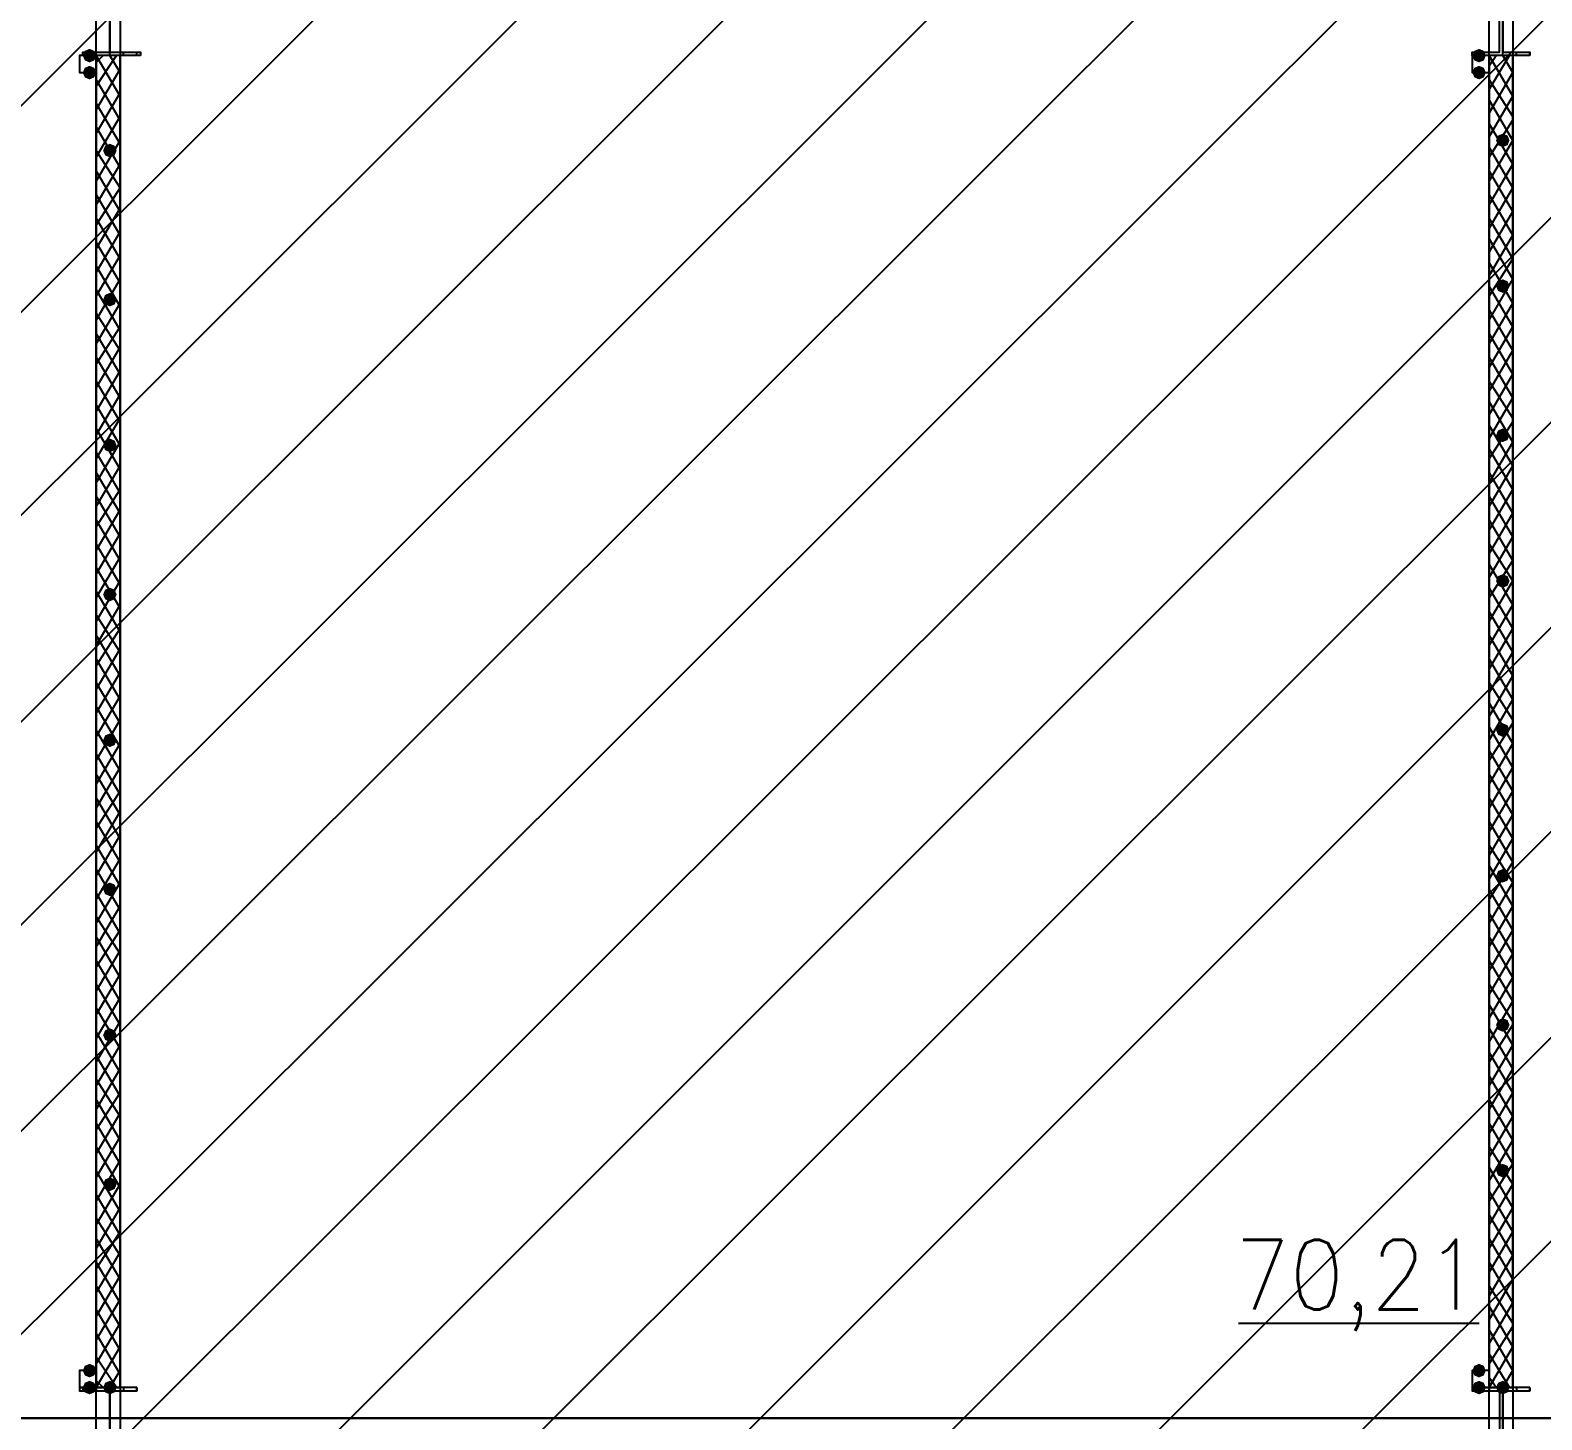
# Model space of a CAD drawing. Header units: millimetres. Extents: x 0 to 420, y 0 to 297.
# Drawn here: x 136.5 to 155.38, y 120.29 to 137.65 of the extents above; entities that cross this region are included whole.
import ezdxf

# ---------------------------------------------------------------- set-up
doc = ezdxf.new("R2010")
doc.units = ezdxf.units.MM
doc.layers.get('0').update_dxf_attribs({"linetype": 'CONTINUOUS'})
doc.styles.get("Standard").update_dxf_attribs({"font": 'STANDARD'})

msp = doc.modelspace()

# ---------------------------------------------------------------- hatches: boundary and pattern name
at = {"true_color": 0x000007}
for points in [[(137.329333, 137.329333), (137.304463, 137.269537), (137.244667, 137.244667), (137.184871, 137.269537), (137.16, 137.329333), (137.184871, 137.389129), (137.244667, 137.414), (137.304462, 137.389129)], [(154.686, 137.329333), (154.661129, 137.269537), (154.601333, 137.244667), (154.541538, 137.269537), (154.516667, 137.329333), (154.541537, 137.389129), (154.601333, 137.414), (154.661129, 137.389129)], [(137.329333, 137.117667), (137.304463, 137.057871), (137.244667, 137.033), (137.184871, 137.057871), (137.16, 137.117667), (137.184871, 137.177462), (137.244667, 137.202333), (137.304462, 137.177463)], [(154.686, 137.117667), (154.661129, 137.057871), (154.601333, 137.033), (154.541538, 137.057871), (154.516667, 137.117667), (154.541537, 137.177462), (154.601333, 137.202333), (154.661129, 137.177463)], [(154.982333, 136.271), (154.957462, 136.211204), (154.897667, 136.186333), (154.837871, 136.211204), (154.813, 136.271), (154.837871, 136.330796), (154.897667, 136.355667), (154.957462, 136.330796)], [(137.583333, 136.144), (137.558463, 136.084204), (137.498667, 136.059333), (137.438871, 136.084204), (137.414, 136.144), (137.438871, 136.203796), (137.498667, 136.228667), (137.558462, 136.203796)], [(154.982333, 134.450667), (154.957462, 134.390871), (154.897667, 134.366), (154.837871, 134.390871), (154.813, 134.450667), (154.837871, 134.510462), (154.897667, 134.535333), (154.957462, 134.510463)], [(137.583333, 134.281333), (137.558463, 134.221537), (137.498667, 134.196667), (137.438871, 134.221537), (137.414, 134.281333), (137.438871, 134.341129), (137.498667, 134.366), (137.558462, 134.341129)], [(137.583333, 132.461), (137.558463, 132.401204), (137.498667, 132.376333), (137.438871, 132.401204), (137.414, 132.461), (137.438871, 132.520796), (137.498667, 132.545667), (137.558462, 132.520796)], [(154.982333, 132.588), (154.957462, 132.528204), (154.897667, 132.503333), (154.837871, 132.528204), (154.813, 132.588), (154.837871, 132.647796), (154.897667, 132.672667), (154.957462, 132.647796)], [(154.982333, 130.767667), (154.957462, 130.707871), (154.897667, 130.683), (154.837871, 130.707871), (154.813, 130.767667), (154.837871, 130.827462), (154.897667, 130.852333), (154.957462, 130.827463)], [(137.583333, 130.598333), (137.558463, 130.538537), (137.498667, 130.513667), (137.438871, 130.538537), (137.414, 130.598333), (137.438871, 130.658129), (137.498667, 130.683), (137.558462, 130.658129)], [(154.982333, 128.905), (154.957462, 128.845204), (154.897667, 128.820333), (154.837871, 128.845204), (154.813, 128.905), (154.837871, 128.964796), (154.897667, 128.989667), (154.957462, 128.964796)], [(137.583333, 128.778), (137.558463, 128.718204), (137.498667, 128.693333), (137.438871, 128.718204), (137.414, 128.778), (137.438871, 128.837796), (137.498667, 128.862667), (137.558462, 128.837796)], [(154.982333, 127.084667), (154.957462, 127.024871), (154.897667, 127), (154.837871, 127.024871), (154.813, 127.084667), (154.837871, 127.144462), (154.897667, 127.169333), (154.957462, 127.144463)], [(137.583333, 126.915333), (137.558463, 126.855538), (137.498667, 126.830667), (137.438871, 126.855538), (137.414, 126.915333), (137.438871, 126.975129), (137.498667, 127), (137.558462, 126.975129)], [(137.583333, 125.095), (137.558463, 125.035204), (137.498667, 125.010333), (137.438871, 125.035204), (137.414, 125.095), (137.438871, 125.154796), (137.498667, 125.179667), (137.558462, 125.154796)], [(154.982333, 125.222), (154.957462, 125.162204), (154.897667, 125.137333), (154.837871, 125.162204), (154.813, 125.222), (154.837871, 125.281796), (154.897667, 125.306667), (154.957462, 125.281796)], [(154.982333, 123.401667), (154.957462, 123.341871), (154.897667, 123.317), (154.837871, 123.341871), (154.813, 123.401667), (154.837871, 123.461462), (154.897667, 123.486333), (154.957462, 123.461463)], [(137.583333, 123.232333), (137.558463, 123.172537), (137.498667, 123.147667), (137.438871, 123.172537), (137.414, 123.232333), (137.438871, 123.292129), (137.498667, 123.317), (137.558462, 123.292129)], [(137.329333, 120.904), (137.304463, 120.844204), (137.244667, 120.819333), (137.184871, 120.844204), (137.16, 120.904), (137.184871, 120.963796), (137.244667, 120.988667), (137.304462, 120.963796)], [(154.686, 120.904), (154.661129, 120.844204), (154.601333, 120.819333), (154.541538, 120.844204), (154.516667, 120.904), (154.541537, 120.963796), (154.601333, 120.988667), (154.661129, 120.963796)], [(137.329333, 120.692333), (137.304463, 120.632537), (137.244667, 120.607667), (137.184871, 120.632537), (137.16, 120.692333), (137.184871, 120.752129), (137.244667, 120.777), (137.304462, 120.752129)], [(137.583333, 120.692333), (137.558463, 120.632537), (137.498667, 120.607667), (137.438871, 120.632537), (137.414, 120.692333), (137.438871, 120.752129), (137.498667, 120.777), (137.558462, 120.752129)], [(154.686, 120.692333), (154.661129, 120.632537), (154.601333, 120.607667), (154.541538, 120.632537), (154.516667, 120.692333), (154.541537, 120.752129), (154.601333, 120.777), (154.661129, 120.752129)], [(154.982333, 120.692333), (154.957462, 120.632537), (154.897667, 120.607667), (154.837871, 120.632537), (154.813, 120.692333), (154.837871, 120.752129), (154.897667, 120.777), (154.957462, 120.752129)]]:
    msp.add_hatch(color=0, dxfattribs=at).paths.add_polyline_path(points, flags=0)

# ---------------------------------------------------------------- linework, layer by layer
at = {"color": 0, "true_color": 0x0000fe}
msp.add_lwpolyline([(242.189, 236.262333), (108.500333, 236.262333), (108.500333, 120.311333), (242.189, 120.311333), (242.189, 150.960667), (258.868333, 150.960667), (258.868333, 120.311333), (392.557, 120.311333), (392.557, 236.262333), (258.868333, 236.262333), (258.868333, 205.613), (242.189, 205.613)], close=True, dxfattribs=at)
at = {"color": 0, "true_color": 0x000007}
for points in [[(242.189, 236.262333), (242.189, 205.613), (258.868333, 205.613), (258.868333, 236.262333), (392.557, 236.262333), (392.557, 120.311333), (258.868333, 120.311333), (258.868333, 150.960667), (242.189, 150.960667), (242.189, 120.311333), (108.500333, 120.311333), (108.500333, 236.262333)], [(137.879667, 137.329333), (137.16, 137.329333), (137.16, 137.371667), (137.498667, 137.371667), (137.498667, 138.049), (137.16, 138.049), (137.879667, 138.049), (137.498667, 138.049), (137.498667, 137.371667), (137.879667, 137.371667)], [(155.236333, 137.329333), (154.516667, 137.329333), (154.516667, 137.371667), (154.855333, 137.371667), (154.855333, 138.049), (154.516667, 138.049), (155.236333, 138.049), (154.897667, 138.049), (154.897667, 137.371667), (155.236333, 137.371667)], [(137.329333, 137.329333), (137.117667, 137.329333), (137.117667, 137.117667), (137.329333, 137.117667), (137.329333, 137.329333), (137.117667, 137.329333), (137.117667, 137.117667), (137.329333, 137.117667)], [(137.329333, 137.329333), (137.329333, 120.692333), (137.625667, 120.692333), (137.625667, 137.329333)], [(154.728333, 137.329333), (154.516667, 137.329333), (154.516667, 137.117667), (154.728333, 137.117667), (154.728333, 137.329333), (154.516667, 137.329333), (154.516667, 137.117667), (154.728333, 137.117667)], [(154.728333, 137.329333), (154.728333, 120.692333), (155.024667, 120.692333), (155.024667, 137.329333)], [(137.329333, 120.904), (137.117667, 120.904), (137.117667, 120.692333), (137.329333, 120.692333), (137.329333, 120.904), (137.117667, 120.904), (137.117667, 120.692333), (137.329333, 120.692333)], [(154.728333, 120.904), (154.516667, 120.904), (154.516667, 120.692333), (154.728333, 120.692333), (154.728333, 120.904), (154.516667, 120.904), (154.516667, 120.692333), (154.728333, 120.692333)], [(137.837333, 120.692333), (137.117667, 120.692333), (137.117667, 120.65), (137.498667, 120.65), (137.498667, 119.972667), (137.117667, 119.972667), (137.837333, 119.972667), (137.498667, 119.972667), (137.498667, 120.65), (137.837333, 120.65)], [(155.236333, 120.692333), (154.516667, 120.692333), (154.516667, 120.65), (154.855333, 120.65), (154.855333, 119.972667), (154.516667, 119.972667), (155.236333, 119.972667), (154.897667, 119.972667), (154.897667, 120.65), (155.236333, 120.65)]]:
    msp.add_lwpolyline(points, close=True, dxfattribs=at)
at = {"color": 0, "true_color": 0x00002b}
for points in [[(108.161667, 154.432), (108.161667, 119.972667), (137.329333, 119.972667), (137.329333, 154.432)], [(137.625667, 154.432), (137.625667, 119.972667), (154.728333, 119.972667), (154.728333, 154.432)], [(172.127333, 154.432), (155.024667, 154.432), (155.024667, 119.972667), (172.127333, 119.972667)]]:
    msp.add_lwpolyline(points, close=True, dxfattribs=at)
at = {"color": 0, "true_color": 0x000001}
for points in [[(119.634001, 119.972666), (154.135668, 154.431999)], [(122.216335, 119.972666), (156.718001, 154.431999)], [(124.756335, 119.972666), (159.258001, 154.431999)], [(127.338668, 119.972666), (161.840334, 154.431999)], [(129.878668, 119.972666), (164.380334, 154.431999)], [(132.461001, 119.972666), (166.962668, 154.431999)], [(135.001001, 119.972666), (169.502668, 154.431999)], [(137.583334, 119.972666), (172.085001, 154.431999)], [(140.165668, 119.972666), (174.625001, 154.431999)], [(142.705668, 119.972666), (177.207334, 154.431999)], [(145.288001, 119.972666), (179.747334, 154.431999)], [(147.828001, 119.972666), (182.329668, 154.431999)], [(150.410334, 119.972666), (184.869668, 154.431999)], [(152.950334, 119.972666), (187.452001, 154.431999)]]:
    msp.add_lwpolyline(points, dxfattribs=at)
at = {"color": 0, "true_color": 0x000007}
for points in [[(137.498667, 137.329333), (137.498667, 138.049)], [(154.897667, 137.329333), (154.897667, 138.049)], [(137.16, 137.329333), (137.16, 137.371667)], [(137.329333, 137.329333), (137.329333, 137.371667)], [(137.329333, 137.244667), (137.414, 137.329333)], [(137.329333, 136.948333), (137.583333, 137.329333)], [(137.625667, 136.821333), (137.329333, 137.329333)], [(137.625667, 137.117667), (137.498667, 137.329333)], [(137.668, 137.329333), (137.668, 137.371667)], [(137.837333, 137.329333), (137.837333, 137.371667)], [(154.516667, 137.329333), (154.516667, 137.371667)], [(154.728333, 137.329333), (154.728333, 137.371667)], [(154.728333, 137.202333), (154.813, 137.329333)], [(154.728333, 136.906), (154.982333, 137.329333)], [(155.024667, 136.821333), (154.728333, 137.329333)], [(155.024667, 137.117667), (154.897667, 137.329333)], [(155.067, 137.329333), (155.067, 137.371667)], [(155.236333, 137.329333), (155.236333, 137.371667)], [(137.329333, 136.652), (137.625667, 137.16)], [(154.728333, 136.609667), (155.024667, 137.117667)], [(137.625667, 136.525), (137.329333, 137.033)], [(155.024667, 136.567333), (154.728333, 137.033)], [(137.329333, 136.355667), (137.625667, 136.863667)], [(137.625667, 136.228667), (137.329333, 136.736667)], [(154.728333, 136.313333), (155.024667, 136.821333)], [(155.024667, 136.271), (154.728333, 136.779)], [(137.329333, 136.059333), (137.625667, 136.567333)], [(154.728333, 136.059333), (155.024667, 136.525)], [(137.625667, 135.932333), (137.329333, 136.440333)], [(155.024667, 135.974667), (154.728333, 136.482667)], [(137.329333, 135.763), (137.625667, 136.271)], [(137.625667, 135.678333), (137.329333, 136.144)], [(154.728333, 135.763), (155.024667, 136.271)], [(155.024667, 135.678333), (154.728333, 136.186333)], [(137.329333, 135.466667), (137.625667, 135.974667)], [(154.728333, 135.466667), (155.024667, 135.974667)], [(137.625667, 135.382), (137.329333, 135.89)], [(155.024667, 135.382), (154.728333, 135.89)], [(137.329333, 135.212667), (137.625667, 135.678333)], [(137.625667, 135.085667), (137.329333, 135.593667)], [(154.728333, 135.170333), (155.024667, 135.678333)], [(155.024667, 135.085667), (154.728333, 135.593667)], [(137.329333, 134.916333), (137.625667, 135.424333)], [(154.728333, 134.874), (155.024667, 135.382)], [(137.625667, 134.789333), (137.329333, 135.297333)], [(155.024667, 134.789333), (154.728333, 135.297333)], [(137.329333, 134.62), (137.625667, 135.128)], [(137.625667, 134.493), (137.329333, 135.001)], [(154.728333, 134.577667), (155.024667, 135.085667)], [(155.024667, 134.535333), (154.728333, 135.043333)], [(137.329333, 134.323667), (137.625667, 134.831667)], [(137.625667, 134.196667), (137.329333, 134.704667)], [(154.728333, 134.323667), (155.024667, 134.789333)], [(155.024667, 134.239), (154.728333, 134.747)], [(137.329333, 134.027333), (137.625667, 134.535333)], [(154.728333, 134.027333), (155.024667, 134.535333)], [(155.024667, 133.942667), (154.728333, 134.450667)], [(137.625667, 133.900333), (137.329333, 134.408333)], [(137.329333, 133.731), (137.625667, 134.239)], [(137.625667, 133.646333), (137.329333, 134.112)], [(154.728333, 133.731), (155.024667, 134.239)], [(155.024667, 133.646333), (154.728333, 134.154333)], [(137.329333, 133.477), (137.625667, 133.942667)], [(154.728333, 133.434667), (155.024667, 133.942667)], [(137.625667, 133.35), (137.329333, 133.858)], [(137.329333, 133.180667), (137.625667, 133.688667)], [(155.024667, 133.35), (154.728333, 133.858)], [(137.625667, 133.053667), (137.329333, 133.561667)], [(154.728333, 133.138333), (155.024667, 133.646333)], [(155.024667, 133.053667), (154.728333, 133.561667)], [(137.329333, 132.884333), (137.625667, 133.392333)], [(154.728333, 132.842), (155.024667, 133.35)], [(137.625667, 132.757333), (137.329333, 133.265333)], [(155.024667, 132.799667), (154.728333, 133.265333)], [(137.329333, 132.588), (137.625667, 133.096)], [(137.625667, 132.461), (137.329333, 132.969)], [(154.728333, 132.545667), (155.024667, 133.053667)], [(155.024667, 132.503333), (154.728333, 133.011333)], [(137.329333, 132.291667), (137.625667, 132.799667)], [(154.728333, 132.291667), (155.024667, 132.757333)], [(137.625667, 132.164667), (137.329333, 132.672667)], [(155.024667, 132.207), (154.728333, 132.715)], [(137.329333, 131.995333), (137.625667, 132.503333)], [(137.625667, 131.868333), (137.329333, 132.376333)], [(154.728333, 131.995333), (155.024667, 132.503333)], [(155.024667, 131.910667), (154.728333, 132.418667)], [(137.329333, 131.699), (137.625667, 132.207)], [(154.728333, 131.699), (155.024667, 132.207)], [(137.625667, 131.614333), (137.329333, 132.122333)], [(155.024667, 131.614333), (154.728333, 132.122333)], [(137.329333, 131.445), (137.625667, 131.910667)], [(137.625667, 131.318), (137.329333, 131.826)], [(154.728333, 131.402667), (155.024667, 131.910667)], [(155.024667, 131.318), (154.728333, 131.826)], [(137.329333, 131.148667), (137.625667, 131.656667)], [(154.728333, 131.106333), (155.024667, 131.614333)], [(137.625667, 131.021667), (137.329333, 131.529667)], [(155.024667, 131.021667), (154.728333, 131.529667)], [(137.329333, 130.852333), (137.625667, 131.360333)], [(137.625667, 130.725333), (137.329333, 131.233333)], [(154.728333, 130.81), (155.024667, 131.318)], [(155.024667, 130.767667), (154.728333, 131.233333)], [(137.329333, 130.556), (137.625667, 131.064)], [(137.625667, 130.429), (137.329333, 130.937)], [(154.728333, 130.556), (155.024667, 131.021667)], [(155.024667, 130.471333), (154.728333, 130.979333)], [(137.329333, 130.259667), (137.625667, 130.767667)], [(154.728333, 130.259667), (155.024667, 130.767667)], [(155.024667, 130.175), (154.728333, 130.683)], [(137.625667, 130.132667), (137.329333, 130.640667)], [(137.329333, 129.963333), (137.625667, 130.471333)], [(154.728333, 129.963333), (155.024667, 130.471333)], [(137.625667, 129.878667), (137.329333, 130.344333)], [(155.024667, 129.878667), (154.728333, 130.386667)], [(137.329333, 129.709333), (137.625667, 130.175)], [(137.625667, 129.582333), (137.329333, 130.090333)], [(154.728333, 129.667), (155.024667, 130.175)], [(155.024667, 129.582333), (154.728333, 130.090333)], [(137.329333, 129.413), (137.625667, 129.921)], [(137.625667, 129.286), (137.329333, 129.794)], [(154.728333, 129.370667), (155.024667, 129.878667)], [(155.024667, 129.286), (154.728333, 129.794)], [(137.329333, 129.116667), (137.625667, 129.624667)], [(154.728333, 129.074333), (155.024667, 129.582333)], [(137.625667, 128.989667), (137.329333, 129.497667)], [(155.024667, 129.032), (154.728333, 129.497667)], [(137.329333, 128.820333), (137.625667, 129.328333)], [(137.625667, 128.693333), (137.329333, 129.201333)], [(154.728333, 128.778), (155.024667, 129.286)], [(155.024667, 128.735667), (154.728333, 129.243667)], [(137.329333, 128.524), (137.625667, 129.032)], [(154.728333, 128.524), (155.024667, 128.989667)], [(137.625667, 128.397), (137.329333, 128.905)], [(155.024667, 128.439333), (154.728333, 128.947333)], [(137.329333, 128.227667), (137.625667, 128.735667)], [(137.625667, 128.100667), (137.329333, 128.608667)], [(154.728333, 128.227667), (155.024667, 128.735667)], [(155.024667, 128.143), (154.728333, 128.651)], [(137.329333, 127.931333), (137.625667, 128.439333)], [(154.728333, 127.931333), (155.024667, 128.439333)], [(137.625667, 127.846667), (137.329333, 128.354667)], [(155.024667, 127.846667), (154.728333, 128.354667)], [(137.329333, 127.677333), (137.625667, 128.143)], [(137.625667, 127.550333), (137.329333, 128.058333)], [(154.728333, 127.635), (155.024667, 128.143)], [(155.024667, 127.550333), (154.728333, 128.058333)], [(137.329333, 127.381), (137.625667, 127.889)], [(154.728333, 127.338667), (155.024667, 127.846667)], [(137.625667, 127.254), (137.329333, 127.762)], [(155.024667, 127.254), (154.728333, 127.762)], [(137.329333, 127.084667), (137.625667, 127.592667)], [(137.625667, 126.957667), (137.329333, 127.465667)], [(154.728333, 127.042333), (155.024667, 127.550333)], [(155.024667, 127), (154.728333, 127.465667)], [(137.329333, 126.788333), (137.625667, 127.296333)], [(137.625667, 126.661333), (137.329333, 127.169333)], [(154.728333, 126.788333), (155.024667, 127.254)], [(155.024667, 126.703667), (154.728333, 127.211667)], [(137.329333, 126.492), (137.625667, 127)], [(154.728333, 126.492), (155.024667, 127)], [(155.024667, 126.407333), (154.728333, 126.915333)], [(137.625667, 126.365), (137.329333, 126.873)], [(137.329333, 126.195667), (137.625667, 126.703667)], [(154.728333, 126.195667), (155.024667, 126.703667)], [(137.625667, 126.111), (137.329333, 126.576667)], [(155.024667, 126.111), (154.728333, 126.619)], [(137.329333, 125.941667), (137.625667, 126.407333)], [(137.625667, 125.814667), (137.329333, 126.322667)], [(154.728333, 125.899333), (155.024667, 126.407333)], [(155.024667, 125.814667), (154.728333, 126.322667)], [(137.329333, 125.645333), (137.625667, 126.153333)], [(137.625667, 125.518333), (137.329333, 126.026333)], [(154.728333, 125.603), (155.024667, 126.111)], [(155.024667, 125.518333), (154.728333, 126.026333)], [(137.329333, 125.349), (137.625667, 125.857)], [(154.728333, 125.306667), (155.024667, 125.814667)], [(137.625667, 125.222), (137.329333, 125.73)], [(137.329333, 125.052667), (137.625667, 125.560667)], [(155.024667, 125.264333), (154.728333, 125.73)], [(137.625667, 124.925667), (137.329333, 125.433667)], [(154.728333, 125.010333), (155.024667, 125.518333)], [(155.024667, 124.968), (154.728333, 125.476)], [(137.329333, 124.756333), (137.625667, 125.264333)], [(154.728333, 124.756333), (155.024667, 125.222)], [(155.024667, 124.671667), (154.728333, 125.179667)], [(137.625667, 124.629333), (137.329333, 125.137333)], [(137.329333, 124.46), (137.625667, 124.968)], [(137.625667, 124.333), (137.329333, 124.841)], [(154.728333, 124.46), (155.024667, 124.968)], [(155.024667, 124.375333), (154.728333, 124.883333)], [(137.329333, 124.163667), (137.625667, 124.671667)], [(154.728333, 124.163667), (155.024667, 124.671667)], [(137.625667, 124.079), (137.329333, 124.544667)], [(155.024667, 124.079), (154.728333, 124.587)], [(137.329333, 123.909667), (137.625667, 124.375333)], [(137.625667, 123.782667), (137.329333, 124.290667)], [(154.728333, 123.867333), (155.024667, 124.375333)], [(155.024667, 123.782667), (154.728333, 124.290667)], [(137.329333, 123.613333), (137.625667, 124.121333)], [(154.728333, 123.571), (155.024667, 124.079)], [(137.625667, 123.486333), (137.329333, 123.994333)], [(155.024667, 123.486333), (154.728333, 123.994333)], [(137.329333, 123.317), (137.625667, 123.825)], [(137.625667, 123.19), (137.329333, 123.698)], [(154.728333, 123.274667), (155.024667, 123.782667)], [(155.024667, 123.232333), (154.728333, 123.698)], [(137.329333, 123.020667), (137.625667, 123.528667)], [(154.728333, 123.020667), (155.024667, 123.486333)], [(137.625667, 122.893667), (137.329333, 123.401667)], [(155.024667, 122.936), (154.728333, 123.444)], [(137.329333, 122.724333), (137.625667, 123.232333)], [(137.625667, 122.597333), (137.329333, 123.105333)], [(154.728333, 122.724333), (155.024667, 123.232333)], [(155.024667, 122.639667), (154.728333, 123.147667)], [(137.329333, 122.428), (137.625667, 122.936)], [(154.728333, 122.428), (155.024667, 122.936)], [(137.625667, 122.343333), (137.329333, 122.809)], [(155.024667, 122.343333), (154.728333, 122.851333)], [(137.329333, 122.174), (137.625667, 122.639667)], [(137.625667, 122.047), (137.329333, 122.555)], [(154.728333, 122.131667), (155.024667, 122.639667)], [(155.024667, 122.047), (154.728333, 122.555)], [(137.329333, 121.877667), (137.625667, 122.385667)], [(137.625667, 121.750667), (137.329333, 122.258667)], [(154.728333, 121.835333), (155.024667, 122.343333)], [(155.024667, 121.750667), (154.728333, 122.258667)], [(137.329333, 121.581333), (137.625667, 122.089333)], [(154.728333, 121.539), (155.024667, 122.047)], [(137.625667, 121.454333), (137.329333, 121.962333)], [(137.329333, 121.285), (137.625667, 121.793)], [(155.024667, 121.496667), (154.728333, 121.962333)], [(137.625667, 121.158), (137.329333, 121.666)], [(154.728333, 121.242667), (155.024667, 121.750667)], [(155.024667, 121.200333), (154.728333, 121.708333)], [(137.329333, 120.988667), (137.625667, 121.496667)], [(151.595667, 121.496667), (154.601333, 121.496667)], [(154.728333, 120.988667), (155.024667, 121.454333)], [(155.024667, 120.904), (154.728333, 121.412)], [(137.625667, 120.861667), (137.329333, 121.369667)], [(137.329333, 120.692333), (137.625667, 121.200333)], [(137.583333, 120.692333), (137.329333, 121.073333)], [(154.728333, 120.692333), (155.024667, 121.200333)], [(154.982333, 120.692333), (154.728333, 121.115667)], [(137.498667, 120.692333), (137.625667, 120.904)], [(154.897667, 120.692333), (155.024667, 120.904)], [(137.16, 120.692333), (137.16, 120.65)], [(137.414, 120.692333), (137.329333, 120.777)], [(137.329333, 120.692333), (137.329333, 120.65)], [(137.498667, 120.692333), (137.498667, 119.972667)], [(137.668, 120.692333), (137.668, 120.65)], [(137.837333, 120.692333), (137.837333, 120.65)], [(154.516667, 120.692333), (154.516667, 120.65)], [(154.813, 120.692333), (154.728333, 120.819333)], [(154.728333, 120.692333), (154.728333, 120.65)], [(154.897667, 120.692333), (154.897667, 119.972667)], [(155.067, 120.692333), (155.067, 120.65)], [(155.236333, 120.692333), (155.236333, 120.65)]]:
    msp.add_lwpolyline(points, dxfattribs=at)

# ---------------------------------------------------------------- texts
at = {"color": 0, "true_color": 0x000007, "insert": (151.553333, 122.538025), "char_height": 0.872032, "width": 2.56764984, "attachment_point": 1}
msp.add_mtext('70,21', dxfattribs=at)

doc.saveas('drawing.dxf')
